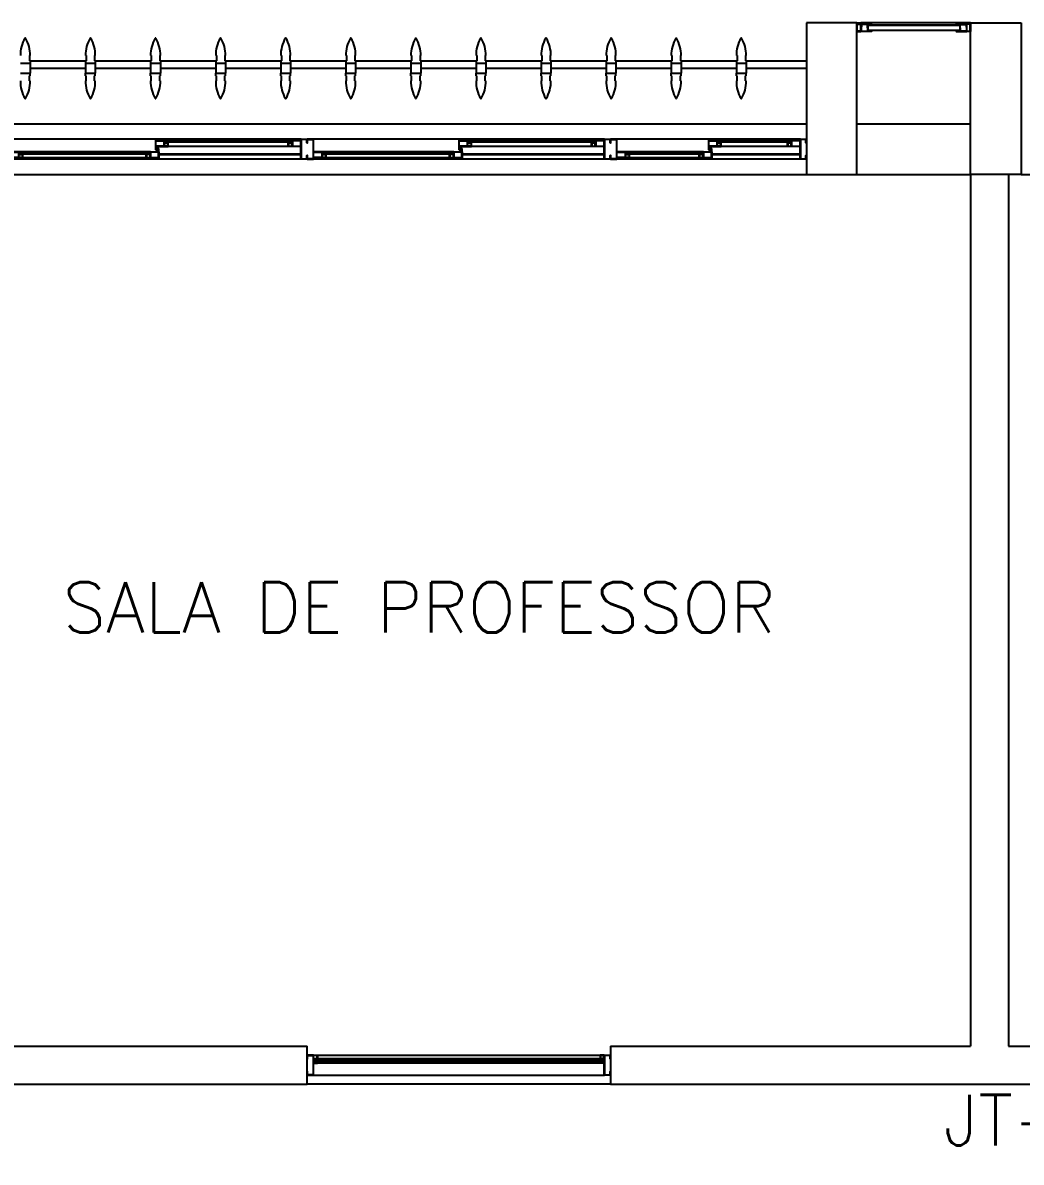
# Model space of a CAD drawing. Header units: millimetres. Extents: x 2686 to 2939, y 1294 to 1441.
# Drawn here: x 2763.171 to 2767.121, y 1434.066 to 1438.575 of the extents above; entities that cross this region are included whole.
import ezdxf

# ---------------------------------------------------------------- set-up
doc = ezdxf.new("R2010")
doc.units = ezdxf.units.MM
for name, color, linetype in [('AR-ALV', 2, 'Continuous'), ('AR-BRISES', 1, 'Continuous'), ('AR-ESQ', 1, 'Continuous'), ('AR-ESTC', 3, 'Continuous'), ('AR-PEITORIL', 1, 'Continuous'), ('BR-PAINEL', 1, 'Continuous'), ('BR-SUPORTE', 1, 'Continuous'), ('DT-ESQ-BAGUETE-C', 1, 'Continuous'), ('DT-ESQ-BAGUETE-V', 1, 'Continuous'), ('DT-ESQ-CHAPA DOBRADA-V', 1, 'Continuous'), ('DT-ESQ-MARCO-V', 1, 'Continuous'), ('DT-ESQ-PERFIL CADEIRA-C', 2, 'Continuous'), ('DT-ESQ-PERFIL CADEIRA-V', 2, 'Continuous'), ('DT-ESQ-PERFIL U SIMPLES-C', 2, 'Continuous'), ('DT-ESQ-PERFIL U-C', 2, 'Continuous'), ('DT-ESQ-PERFIL U-V', 1, 'Continuous'), ('DT-ESQ-VENEZIANA-C', 1, 'Continuous'), ('DT-ESQ-VENEZIANA-V', 1, 'Continuous'), ('DT-ESQ-VIDRO-C', 2, 'Continuous'), ('DT-TXTMOD', 1, 'Continuous'), ('ENDEREÇO', 2, 'Continuous'), ('TEXTO', 2, 'Continuous')]:
    doc.layers.add(name, color=color, linetype=linetype)
doc.styles.add('S10', font='simplex.shx', dxfattribs={"height": 0.1})
doc.styles.add('UNB-100', font='simplex.shx', dxfattribs={"height": 0.2})
doc.styles.add('UNB1-100', font='simplex.shx', dxfattribs={"height": 0.2})

# ---------------------------------------------------------------- blocks, each defined once
blk = doc.blocks.new('EF40-P')
at = {"layer": 'DT-ESQ-BAGUETE-C', "ltscale": 0.1}
for points in [[(0.4225, -0.08), (0.409, -0.08), (0.409, -0.0785), (0.422, -0.0785, 0.414214), (0.4225, -0.078), (0.4225, -0.067, 0.414214), (0.422, -0.0665), (0.409, -0.0665), (0.409, -0.065), (0.4225, -0.065, -0.414214), (0.424, -0.0665), (0.424, -0.0785, -0.414214)], [(0.7015, -0.08), (0.715, -0.08), (0.715, -0.0785), (0.702, -0.0785, -0.414214), (0.7015, -0.078), (0.7015, -0.067, -0.414214), (0.702, -0.0665), (0.715, -0.0665), (0.715, -0.065), (0.7015, -0.065, 0.414214), (0.7, -0.0665), (0.7, -0.0785, 0.414214)], [(1.41, -0.08), (1.3965, -0.08), (1.3965, -0.0785), (1.4095, -0.0785, 0.414214), (1.41, -0.078), (1.41, -0.067, 0.414214), (1.4095, -0.0665), (1.3965, -0.0665), (1.3965, -0.065), (1.41, -0.065, -0.414214), (1.4115, -0.0665), (1.4115, -0.0785, -0.414214)], [(1.9015, -0.08), (1.915, -0.08), (1.915, -0.0785), (1.902, -0.0785, -0.414214), (1.9015, -0.078), (1.9015, -0.067, -0.414214), (1.902, -0.0665), (1.915, -0.0665), (1.915, -0.065), (1.9015, -0.065, 0.414214), (1.9, -0.0665), (1.9, -0.0785, 0.414214)], [(2.61, -0.08), (2.5965, -0.08), (2.5965, -0.0785), (2.6095, -0.0785, 0.414214), (2.61, -0.078), (2.61, -0.067, 0.414214), (2.6095, -0.0665), (2.5965, -0.0665), (2.5965, -0.065), (2.61, -0.065, -0.414214), (2.6115, -0.0665), (2.6115, -0.0785, -0.414214)], [(3.1015, -0.08), (3.115, -0.08), (3.115, -0.0785), (3.102, -0.0785, -0.414214), (3.1015, -0.078), (3.1015, -0.067, -0.414214), (3.102, -0.0665), (3.115, -0.0665), (3.115, -0.065), (3.1015, -0.065, 0.414214), (3.1, -0.0665), (3.1, -0.0785, 0.414214)], [(0.0735, -0.125), (0.06, -0.125), (0.06, -0.1235), (0.073, -0.1235, 0.414214), (0.0735, -0.123), (0.0735, -0.112, 0.414214), (0.073, -0.1115), (0.06, -0.1115), (0.06, -0.11), (0.0735, -0.11, -0.414214), (0.075, -0.1115), (0.075, -0.1235, -0.414214)], [(0.339, -0.125), (0.3525, -0.125), (0.3525, -0.1235), (0.3395, -0.1235, -0.414214), (0.339, -0.123), (0.339, -0.112, -0.414214), (0.3395, -0.1115), (0.3525, -0.1115), (0.3525, -0.11), (0.339, -0.11, 0.414214), (0.3375, -0.1115), (0.3375, -0.1235, 0.414214)], [(0.8485, -0.125), (0.835, -0.125), (0.835, -0.1235), (0.848, -0.1235, 0.414214), (0.8485, -0.123), (0.8485, -0.112, 0.414214), (0.848, -0.1115), (0.835, -0.1115), (0.835, -0.11), (0.8485, -0.11, -0.414214), (0.85, -0.1115), (0.85, -0.1235, -0.414214)], [(1.3265, -0.125), (1.34, -0.125), (1.34, -0.1235), (1.327, -0.1235, -0.414214), (1.3265, -0.123), (1.3265, -0.112, -0.414214), (1.327, -0.1115), (1.34, -0.1115), (1.34, -0.11), (1.3265, -0.11, 0.414214), (1.325, -0.1115), (1.325, -0.1235, 0.414214)], [(2.0485, -0.125), (2.035, -0.125), (2.035, -0.1235), (2.048, -0.1235, 0.414214), (2.0485, -0.123), (2.0485, -0.112, 0.414214), (2.048, -0.1115), (2.035, -0.1115), (2.035, -0.11), (2.0485, -0.11, -0.414214), (2.05, -0.1115), (2.05, -0.1235, -0.414214)], [(2.5265, -0.125), (2.54, -0.125), (2.54, -0.1235), (2.527, -0.1235, -0.414214), (2.5265, -0.123), (2.5265, -0.112, -0.414214), (2.527, -0.1115), (2.54, -0.1115), (2.54, -0.11), (2.5265, -0.11, 0.414214), (2.525, -0.1115), (2.525, -0.1235, 0.414214)]]:
    blk.add_lwpolyline(points, format="xyb", close=True, dxfattribs=at)
at = {"layer": 'DT-ESQ-BAGUETE-V', "ltscale": 0.1}
for p, q in [((0.4225, -0.065), (0.7015, -0.065)), ((1.41, -0.065), (1.9015, -0.065)), ((2.61, -0.065), (3.1015, -0.065)), ((0.0735, -0.11), (0.339, -0.11)), ((0.8485, -0.11), (1.3265, -0.11)), ((2.0485, -0.11), (2.5265, -0.11))]:
    blk.add_line(p, q, dxfattribs=at)
at = {"layer": 'DT-ESQ-CHAPA DOBRADA-V', "ltscale": 0.1}
for p, q in [((0.025, -0.077), (0.374, -0.077)), ((0.025, -0.08), (0.374, -0.08)), ((0.8, -0.077), (1.3615, -0.077)), ((0.8, -0.08), (1.3615, -0.08)), ((2, -0.077), (2.5615, -0.077)), ((2, -0.08), (2.5615, -0.08))]:
    blk.add_line(p, q, dxfattribs=at)
at = {"layer": 'DT-ESQ-PERFIL CADEIRA-C', "ltscale": 0.1}
for p, q in [((0.376, -0.0885), (0.4225, -0.0885)), ((0.75, -0.0885), (0.7015, -0.0885)), ((1.3635, -0.0885), (1.41, -0.0885)), ((1.95, -0.0885), (1.9015, -0.0885)), ((2.5635, -0.0885), (2.61, -0.0885)), ((0.025, -0.1335), (0.0735, -0.1335)), ((0.3855, -0.1335), (0.339, -0.1335)), ((0.8, -0.1335), (0.8485, -0.1335)), ((1.373, -0.1335), (1.3265, -0.1335)), ((2, -0.1335), (2.0485, -0.1335)), ((2.573, -0.1335), (2.5265, -0.1335))]:
    blk.add_line(p, q, dxfattribs=at)
for points in [[(0.4225, -0.087, -1), (0.4225, -0.09), (0.376, -0.09, -0.414214), (0.374, -0.088), (0.374, -0.067, -0.414214), (0.376, -0.065), (0.4075, -0.065, -0.414214), (0.409, -0.0665), (0.409, -0.087)], [(0.409, -0.0885, -0.198913), (0.4079, -0.0881, -0.198913), (0.4075, -0.087), (0.4075, -0.067, 0.414214), (0.407, -0.0665), (0.376, -0.0665, 0.414214), (0.3755, -0.067), (0.3755, -0.088, 0.414214), (0.376, -0.0885)], [(0.7015, -0.09), (0.75, -0.09), (0.75, -0.0885), (0.715, -0.0885, 0.198912), (0.7161, -0.0881, 0.198913), (0.7165, -0.087), (0.7165, -0.067, -0.414214), (0.717, -0.0665), (0.75, -0.0665), (0.75, -0.065), (0.7165, -0.065, 0.414214), (0.715, -0.0665), (0.715, -0.0785), (0.715, -0.08), (0.715, -0.087), (0.7015, -0.087, 1)], [(1.41, -0.087, -1), (1.41, -0.09), (1.3635, -0.09, -0.414214), (1.3615, -0.088), (1.3615, -0.067, -0.414214), (1.3635, -0.065), (1.395, -0.065, -0.414214), (1.3965, -0.0665), (1.3965, -0.087)], [(1.3965, -0.0885, -0.198913), (1.3954, -0.0881, -0.198913), (1.395, -0.087), (1.395, -0.067, 0.414214), (1.3945, -0.0665), (1.3635, -0.0665, 0.414214), (1.363, -0.067), (1.363, -0.088, 0.414214), (1.3635, -0.0885)], [(1.9015, -0.09), (1.95, -0.09), (1.95, -0.0885), (1.915, -0.0885, 0.198912), (1.9161, -0.0881, 0.198913), (1.9165, -0.087), (1.9165, -0.067, -0.414214), (1.917, -0.0665), (1.95, -0.0665), (1.95, -0.065), (1.9165, -0.065, 0.414214), (1.915, -0.0665), (1.915, -0.0785), (1.915, -0.08), (1.915, -0.087), (1.9015, -0.087, 1)], [(2.61, -0.087, -1), (2.61, -0.09), (2.5635, -0.09, -0.414214), (2.5615, -0.088), (2.5615, -0.067, -0.414214), (2.5635, -0.065), (2.595, -0.065, -0.414214), (2.5965, -0.0665), (2.5965, -0.087)], [(2.5965, -0.0885, -0.198913), (2.5954, -0.0881, -0.198913), (2.595, -0.087), (2.595, -0.067, 0.414214), (2.5945, -0.0665), (2.5635, -0.0665, 0.414214), (2.563, -0.067), (2.563, -0.088, 0.414214), (2.5635, -0.0885)], [(3.1015, -0.09), (3.15, -0.09), (3.15, -0.0885), (3.115, -0.0885, 0.198912), (3.1161, -0.0881, 0.198913), (3.1165, -0.087), (3.1165, -0.067, -0.414214), (3.117, -0.0665), (3.15, -0.0665), (3.15, -0.065), (3.1165, -0.065, 0.414214), (3.115, -0.0665), (3.115, -0.0785), (3.115, -0.08), (3.115, -0.087), (3.1015, -0.087, 1)], [(0.0735, -0.135), (0.025, -0.135), (0.025, -0.1335), (0.06, -0.1335, -0.198912), (0.0589, -0.1331, -0.198913), (0.0585, -0.132), (0.0585, -0.112, 0.414214), (0.058, -0.1115), (0.025, -0.1115), (0.025, -0.11), (0.0585, -0.11, -0.414214), (0.06, -0.1115), (0.06, -0.1235), (0.06, -0.125), (0.06, -0.132), (0.0735, -0.132, -1)], [(0.339, -0.132, 1), (0.339, -0.135), (0.3855, -0.135, 0.414214), (0.3875, -0.133), (0.3875, -0.112, 0.414214), (0.3855, -0.11), (0.354, -0.11, 0.414214), (0.3525, -0.1115), (0.3525, -0.132)], [(0.3525, -0.1335, 0.198913), (0.3536, -0.1331, 0.198913), (0.354, -0.132), (0.354, -0.112, -0.414214), (0.3545, -0.1115), (0.3855, -0.1115, -0.414214), (0.386, -0.112), (0.386, -0.133, -0.414214), (0.3855, -0.1335)], [(0.8485, -0.135), (0.8, -0.135), (0.8, -0.1335), (0.835, -0.1335, -0.198912), (0.8339, -0.1331, -0.198913), (0.8335, -0.132), (0.8335, -0.112, 0.414214), (0.833, -0.1115), (0.8, -0.1115), (0.8, -0.11), (0.8335, -0.11, -0.414214), (0.835, -0.1115), (0.835, -0.1235), (0.835, -0.125), (0.835, -0.132), (0.8485, -0.132, -1)], [(1.3265, -0.132, 1), (1.3265, -0.135), (1.373, -0.135, 0.414214), (1.375, -0.133), (1.375, -0.112, 0.414214), (1.373, -0.11), (1.3415, -0.11, 0.414214), (1.34, -0.1115), (1.34, -0.132)], [(1.34, -0.1335, 0.198913), (1.3411, -0.1331, 0.198913), (1.3415, -0.132), (1.3415, -0.112, -0.414214), (1.342, -0.1115), (1.373, -0.1115, -0.414214), (1.3735, -0.112), (1.3735, -0.133, -0.414214), (1.373, -0.1335)], [(2.0485, -0.135), (2, -0.135), (2, -0.1335), (2.035, -0.1335, -0.198912), (2.0339, -0.1331, -0.198913), (2.0335, -0.132), (2.0335, -0.112, 0.414214), (2.033, -0.1115), (2, -0.1115), (2, -0.11), (2.0335, -0.11, -0.414214), (2.035, -0.1115), (2.035, -0.1235), (2.035, -0.125), (2.035, -0.132), (2.0485, -0.132, -1)], [(2.5265, -0.132, 1), (2.5265, -0.135), (2.573, -0.135, 0.414214), (2.575, -0.133), (2.575, -0.112, 0.414214), (2.573, -0.11), (2.5415, -0.11, 0.414214), (2.54, -0.1115), (2.54, -0.132)], [(2.54, -0.1335, 0.198913), (2.5411, -0.1331, 0.198913), (2.5415, -0.132), (2.5415, -0.112, -0.414214), (2.542, -0.1115), (2.573, -0.1115, -0.414214), (2.5735, -0.112), (2.5735, -0.133, -0.414214), (2.573, -0.1335)]]:
    blk.add_lwpolyline(points, format="xyb", close=True, dxfattribs=at)
at = {"layer": 'DT-ESQ-PERFIL CADEIRA-V', "ltscale": 0.1}
for p, q in [((0.4075, -0.09), (0.7015, -0.09)), ((1.395, -0.09), (1.9015, -0.09)), ((2.595, -0.09), (3.1015, -0.09)), ((0.0735, -0.135), (0.339, -0.135)), ((0.8485, -0.135), (1.3265, -0.135)), ((2.0485, -0.135), (2.5265, -0.135))]:
    blk.add_line(p, q, dxfattribs=at)
at = {"layer": 'DT-ESQ-PERFIL U SIMPLES-C', "ltscale": 0.1}
for points in [[(0.376, -0.102), (0.384, -0.102), (0.384, -0.1005), (0.376, -0.1005, -0.414214), (0.3755, -0.1), (0.3755, -0.092, -0.414214), (0.376, -0.0915), (0.384, -0.0915), (0.384, -0.09), (0.376, -0.09, 0.414214), (0.374, -0.092), (0.374, -0.1, 0.414214)], [(1.3635, -0.102), (1.3715, -0.102), (1.3715, -0.1005), (1.3635, -0.1005, -0.414214), (1.363, -0.1), (1.363, -0.092, -0.414214), (1.3635, -0.0915), (1.3715, -0.0915), (1.3715, -0.09), (1.3635, -0.09, 0.414214), (1.3615, -0.092), (1.3615, -0.1, 0.414214)], [(2.5635, -0.102), (2.5715, -0.102), (2.5715, -0.1005), (2.5635, -0.1005, -0.414214), (2.563, -0.1), (2.563, -0.092, -0.414214), (2.5635, -0.0915), (2.5715, -0.0915), (2.5715, -0.09), (2.5635, -0.09, 0.414214), (2.5615, -0.092), (2.5615, -0.1, 0.414214)], [(0.3855, -0.098), (0.3775, -0.098), (0.3775, -0.0995), (0.3855, -0.0995, -0.414214), (0.386, -0.1), (0.386, -0.108, -0.414214), (0.3855, -0.1085), (0.3775, -0.1085), (0.3775, -0.11), (0.3855, -0.11, 0.414214), (0.3875, -0.108), (0.3875, -0.1, 0.414214)], [(1.373, -0.098), (1.365, -0.098), (1.365, -0.0995), (1.373, -0.0995, -0.414214), (1.3735, -0.1), (1.3735, -0.108, -0.414214), (1.373, -0.1085), (1.365, -0.1085), (1.365, -0.11), (1.373, -0.11, 0.414214), (1.375, -0.108), (1.375, -0.1, 0.414214)], [(2.573, -0.098), (2.565, -0.098), (2.565, -0.0995), (2.573, -0.0995, -0.414214), (2.5735, -0.1), (2.5735, -0.108, -0.414214), (2.573, -0.1085), (2.565, -0.1085), (2.565, -0.11), (2.573, -0.11, 0.414214), (2.575, -0.108), (2.575, -0.1, 0.414214)]]:
    blk.add_lwpolyline(points, format="xyb", close=True, dxfattribs=at)
at = {"layer": 'DT-ESQ-PERFIL U-C', "ltscale": 0.1}
for points in [[(0, -0.0615, -0.414214), (0.0015, -0.06), (0.0235, -0.06, -0.414214), (0.025, -0.0615), (0.025, -0.1385, -0.414214), (0.0235, -0.14), (0.0015, -0.14, -0.414214), (0, -0.1385), (0, -0.125), (0.0015, -0.125), (0.0015, -0.138, 0.414214), (0.002, -0.1385), (0.023, -0.1385, 0.414214), (0.0235, -0.138), (0.0235, -0.062, 0.414214), (0.023, -0.0615), (0.002, -0.0615, 0.414214), (0.0015, -0.062), (0.0015, -0.075), (0, -0.075)], [(0.775, -0.0615, 0.414214), (0.7735, -0.06), (0.7515, -0.06, 0.414214), (0.75, -0.0615), (0.75, -0.1385, 0.414214), (0.7515, -0.14), (0.7735, -0.14, 0.414214), (0.775, -0.1385), (0.775, -0.125), (0.7735, -0.125), (0.7735, -0.138, -0.414214), (0.773, -0.1385), (0.752, -0.1385, -0.414214), (0.7515, -0.138), (0.7515, -0.062, -0.414214), (0.752, -0.0615), (0.773, -0.0615, -0.414214), (0.7735, -0.062), (0.7735, -0.075), (0.775, -0.075)], [(0.775, -0.0615, -0.414214), (0.7765, -0.06), (0.7985, -0.06, -0.414214), (0.8, -0.0615), (0.8, -0.1385, -0.414214), (0.7985, -0.14), (0.7765, -0.14, -0.414214), (0.775, -0.1385), (0.775, -0.125), (0.7765, -0.125), (0.7765, -0.138, 0.414214), (0.777, -0.1385), (0.798, -0.1385, 0.414214), (0.7985, -0.138), (0.7985, -0.062, 0.414214), (0.798, -0.0615), (0.777, -0.0615, 0.414214), (0.7765, -0.062), (0.7765, -0.075), (0.775, -0.075)], [(1.975, -0.0615, 0.414214), (1.9735, -0.06), (1.9515, -0.06, 0.414214), (1.95, -0.0615), (1.95, -0.1385, 0.414214), (1.9515, -0.14), (1.9735, -0.14, 0.414214), (1.975, -0.1385), (1.975, -0.125), (1.9735, -0.125), (1.9735, -0.138, -0.414214), (1.973, -0.1385), (1.952, -0.1385, -0.414214), (1.9515, -0.138), (1.9515, -0.062, -0.414214), (1.952, -0.0615), (1.973, -0.0615, -0.414214), (1.9735, -0.062), (1.9735, -0.075), (1.975, -0.075)], [(1.975, -0.0615, -0.414214), (1.9765, -0.06), (1.9985, -0.06, -0.414214), (2, -0.0615), (2, -0.1385, -0.414214), (1.9985, -0.14), (1.9765, -0.14, -0.414214), (1.975, -0.1385), (1.975, -0.125), (1.9765, -0.125), (1.9765, -0.138, 0.414214), (1.977, -0.1385), (1.998, -0.1385, 0.414214), (1.9985, -0.138), (1.9985, -0.062, 0.414214), (1.998, -0.0615), (1.977, -0.0615, 0.414214), (1.9765, -0.062), (1.9765, -0.075), (1.975, -0.075)]]:
    blk.add_lwpolyline(points, format="xyb", close=True, dxfattribs=at)
at = {"layer": 'DT-ESQ-PERFIL U-V', "ltscale": 0.1}
for p, q in [((0.0235, -0.06), (0.7515, -0.06)), ((0.7985, -0.06), (1.9515, -0.06)), ((1.9985, -0.06), (3.1515, -0.06)), ((0.0235, -0.14), (0.7515, -0.14)), ((0.7985, -0.14), (1.9515, -0.14)), ((1.9985, -0.14), (3.1515, -0.14))]:
    blk.add_line(p, q, dxfattribs=at)
at = {"layer": 'DT-ESQ-VIDRO-C', "ltscale": 0.1}
for points in [[(0.7125, -0.085), (0.7125, -0.082), (0.4115, -0.082), (0.4115, -0.085)], [(1.9125, -0.085), (1.9125, -0.082), (1.399, -0.082), (1.399, -0.085)], [(3.1125, -0.085), (3.1125, -0.082), (2.599, -0.082), (2.599, -0.085)], [(0.063, -0.13), (0.063, -0.127), (0.3495, -0.127), (0.3495, -0.13)], [(0.838, -0.13), (0.838, -0.127), (1.337, -0.127), (1.337, -0.13)], [(2.038, -0.13), (2.038, -0.127), (2.537, -0.127), (2.537, -0.13)]]:
    blk.add_lwpolyline(points, close=True, dxfattribs=at)
at = {"layer": 'DT-TXTMOD', "ltscale": 0.1, "style": 'S10', "flags": 3}
for tag, p in [('M01', (0.025, -0.28)), ('M02', (0.3253, -0.28)), ('M03', (0.627, -0.28)), ('M04', (0.9288, -0.28)), ('M05', (1.2306, -0.28)), ('M06', (1.5323, -0.28)), ('M07', (1.8341, -0.28)), ('M08', (2.1359, -0.28)), ('M09', (2.4376, -0.28)), ('M10', (2.7394, -0.28)), ('M11', (3.0412, -0.28)), ('M12', (3.3429, -0.28)), ('M13', (3.6447, -0.28)), ('M14', (3.9464, -0.28)), ('M15', (4.2482, -0.28)), ('M16', (4.55, -0.28)), ('M17', (4.8517, -0.28))]:
    blk.add_attdef(tag, p, '', height=0.1, dxfattribs=at)
blk = doc.blocks.new('EF05-P')
at = {"layer": 'DT-ESQ-BAGUETE-C', "ltscale": 0.1}
for points in [[(0.039, -0.05), (0.0255, -0.05), (0.0255, -0.0485), (0.039, -0.0485), (0.039, -0.0365), (0.0255, -0.0365), (0.0255, -0.035), (0.039, -0.035, -0.414214), (0.0405, -0.0365), (0.0405, -0.0485, -0.414214)], [(1.161, -0.05), (1.1745, -0.05), (1.1745, -0.0485), (1.161, -0.0485), (1.161, -0.0365), (1.1745, -0.0365), (1.1745, -0.035), (1.161, -0.035, 0.414214), (1.1595, -0.0365), (1.1595, -0.0485, 0.414214)]]:
    blk.add_lwpolyline(points, format="xyb", close=True, dxfattribs=at)
at = {"layer": 'DT-ESQ-BAGUETE-V', "ltscale": 0.1}
blk.add_line((1.161, -0.05), (0.039, -0.05), dxfattribs=at)
at = {"layer": 'DT-ESQ-CHAPA DOBRADA-V', "ltscale": 0.1}
blk.add_line((1.16, -0.067), (0.04, -0.067), dxfattribs=at)
at = {"layer": 'DT-ESQ-MARCO-V', "ltscale": 0.1}
for p, q in [((0.0235, -0.035), (1.1765, -0.035)), ((0.0235, -0.115), (1.1765, -0.115))]:
    blk.add_line(p, q, dxfattribs=at)
at = {"layer": 'DT-ESQ-PERFIL U-C', "ltscale": 0.1}
for points in [[(0.025, -0.0655), (0.025, -0.0655, 0.414214), (0.0235, -0.067), (0.0235, -0.1135), (0.0015, -0.1135), (0.0015, -0.1), (0, -0.1), (0, -0.1135, 0.414214), (0.0015, -0.115), (0.0235, -0.115, 0.414214), (0.025, -0.1135), (0.025, -0.067), (0.04, -0.067, 1), (0.04, -0.064), (0.025, -0.064), (0.025, -0.0365, 0.414214), (0.0235, -0.035), (0.0015, -0.035, 0.414214), (0, -0.0365), (0, -0.05), (0.0015, -0.05), (0.0015, -0.0365), (0.0235, -0.0365), (0.0235, -0.064, 0.414214), (0.025, -0.0655), (0.04, -0.0655)], [(1.175, -0.0655), (1.175, -0.0655, -0.414214), (1.1765, -0.067), (1.1765, -0.1135), (1.1985, -0.1135), (1.1985, -0.1), (1.2, -0.1), (1.2, -0.1135, -0.414214), (1.1985, -0.115), (1.1765, -0.115, -0.414214), (1.175, -0.1135), (1.175, -0.067), (1.16, -0.067, -1), (1.16, -0.064), (1.175, -0.064), (1.175, -0.0365, -0.414214), (1.1765, -0.035), (1.1985, -0.035, -0.414214), (1.2, -0.0365), (1.2, -0.05), (1.1985, -0.05), (1.1985, -0.0365), (1.1765, -0.0365), (1.1765, -0.064, -0.414214), (1.175, -0.0655), (1.16, -0.0655)]]:
    blk.add_lwpolyline(points, format="xyb", dxfattribs=at)
at = {"layer": 'DT-ESQ-VIDRO-C', "ltscale": 0.1}
blk.add_lwpolyline([(0.027, -0.062), (0.027, -0.052), (1.173, -0.052), (1.173, -0.062)], close=True, dxfattribs=at)
at = {"layer": 'DT-TXTMOD', "ltscale": 0.1, "style": 'S10', "flags": 3}
blk.add_attdef('EF05', (0.05, 0), '', height=0.1, dxfattribs=at)
blk = doc.blocks.new('BR-MODULO8')
at = {"layer": 'BR-PAINEL'}
for p, q in [((-3.1092, 0.24), (-3.0708, 0.24)), ((-3.0733, 0.27), (-3.0733, 0.25)), ((-3.0708, 0.27), (-3.0733, 0.27)), ((-3.0708, 0.25), (-3.0733, 0.25)), ((-3.0708, 0.25), (-3.0708, 0.24)), ((-3.0708, 0.24), (-3.0708, 0.2)), ((-2.8517, 0.27), (-2.8492, 0.27)), ((-2.8517, 0.25), (-2.8517, 0.24)), ((-2.8517, 0.25), (-2.8492, 0.25)), ((-2.8517, 0.24), (-2.8133, 0.24)), ((-2.8517, 0.24), (-2.8517, 0.2)), ((-2.8492, 0.27), (-2.8492, 0.25)), ((-2.8158, 0.27), (-2.8158, 0.25)), ((-2.8133, 0.27), (-2.8158, 0.27)), ((-2.8133, 0.25), (-2.8158, 0.25)), ((-2.8133, 0.25), (-2.8133, 0.24)), ((-2.8133, 0.24), (-2.8133, 0.2)), ((-2.5942, 0.27), (-2.5917, 0.27)), ((-2.5942, 0.25), (-2.5942, 0.24)), ((-2.5942, 0.25), (-2.5917, 0.25)), ((-2.5942, 0.24), (-2.5558, 0.24)), ((-2.5942, 0.24), (-2.5942, 0.2)), ((-2.5917, 0.27), (-2.5917, 0.25)), ((-2.5583, 0.27), (-2.5583, 0.25)), ((-2.5558, 0.27), (-2.5583, 0.27)), ((-2.5558, 0.25), (-2.5583, 0.25)), ((-2.5558, 0.25), (-2.5558, 0.24)), ((-2.5558, 0.24), (-2.5558, 0.2)), ((-2.3367, 0.27), (-2.3342, 0.27)), ((-2.3367, 0.25), (-2.3367, 0.24)), ((-2.3367, 0.25), (-2.3342, 0.25)), ((-2.3367, 0.24), (-2.2983, 0.24)), ((-2.3367, 0.24), (-2.3367, 0.2)), ((-2.3342, 0.27), (-2.3342, 0.25)), ((-2.3008, 0.27), (-2.3008, 0.25)), ((-2.2983, 0.27), (-2.3008, 0.27)), ((-2.2983, 0.25), (-2.3008, 0.25)), ((-2.2983, 0.25), (-2.2983, 0.24)), ((-2.2983, 0.24), (-2.2983, 0.2)), ((-2.0792, 0.27), (-2.0767, 0.27)), ((-2.0792, 0.25), (-2.0792, 0.24)), ((-2.0792, 0.25), (-2.0767, 0.25)), ((-2.0792, 0.24), (-2.0408, 0.24)), ((-2.0792, 0.24), (-2.0792, 0.2)), ((-2.0767, 0.27), (-2.0767, 0.25)), ((-2.0433, 0.27), (-2.0433, 0.25)), ((-2.0408, 0.27), (-2.0433, 0.27)), ((-2.0408, 0.25), (-2.0433, 0.25)), ((-2.0408, 0.25), (-2.0408, 0.24)), ((-2.0408, 0.24), (-2.0408, 0.2)), ((-1.8217, 0.27), (-1.8192, 0.27)), ((-1.8217, 0.25), (-1.8217, 0.24)), ((-1.8217, 0.25), (-1.8192, 0.25)), ((-1.8217, 0.24), (-1.7833, 0.24)), ((-1.8217, 0.24), (-1.8217, 0.2)), ((-1.8192, 0.27), (-1.8192, 0.25)), ((-1.7858, 0.27), (-1.7858, 0.25)), ((-1.7833, 0.27), (-1.7858, 0.27)), ((-1.7833, 0.25), (-1.7858, 0.25)), ((-1.7833, 0.25), (-1.7833, 0.24)), ((-1.7833, 0.24), (-1.7833, 0.2)), ((-1.5642, 0.27), (-1.5617, 0.27)), ((-1.5642, 0.25), (-1.5642, 0.24)), ((-1.5642, 0.25), (-1.5617, 0.25)), ((-1.5642, 0.24), (-1.5258, 0.24)), ((-1.5642, 0.24), (-1.5642, 0.2)), ((-1.5617, 0.27), (-1.5617, 0.25)), ((-1.5283, 0.27), (-1.5283, 0.25)), ((-1.5258, 0.27), (-1.5283, 0.27)), ((-1.5258, 0.25), (-1.5283, 0.25)), ((-1.5258, 0.25), (-1.5258, 0.24)), ((-1.5258, 0.24), (-1.5258, 0.2)), ((-1.3067, 0.27), (-1.3042, 0.27)), ((-1.3067, 0.25), (-1.3067, 0.24)), ((-1.3067, 0.25), (-1.3042, 0.25)), ((-1.3067, 0.24), (-1.2683, 0.24)), ((-1.3067, 0.24), (-1.3067, 0.2)), ((-1.3042, 0.27), (-1.3042, 0.25)), ((-1.2708, 0.27), (-1.2708, 0.25)), ((-1.2683, 0.27), (-1.2708, 0.27)), ((-1.2683, 0.25), (-1.2708, 0.25)), ((-1.2683, 0.25), (-1.2683, 0.24)), ((-1.2683, 0.24), (-1.2683, 0.2)), ((-1.0492, 0.27), (-1.0467, 0.27)), ((-1.0492, 0.25), (-1.0492, 0.24)), ((-1.0492, 0.25), (-1.0467, 0.25)), ((-1.0492, 0.24), (-1.0108, 0.24)), ((-1.0492, 0.24), (-1.0492, 0.2)), ((-1.0467, 0.27), (-1.0467, 0.25)), ((-1.0133, 0.27), (-1.0133, 0.25)), ((-1.0108, 0.27), (-1.0133, 0.27)), ((-1.0108, 0.25), (-1.0133, 0.25)), ((-1.0108, 0.25), (-1.0108, 0.24)), ((-1.0108, 0.24), (-1.0108, 0.2)), ((-0.7917, 0.27), (-0.7892, 0.27)), ((-0.7917, 0.25), (-0.7917, 0.24)), ((-0.7917, 0.25), (-0.7892, 0.25)), ((-0.7917, 0.24), (-0.7533, 0.24)), ((-0.7917, 0.24), (-0.7917, 0.2)), ((-0.7892, 0.27), (-0.7892, 0.25)), ((-0.7558, 0.27), (-0.7558, 0.25)), ((-0.7533, 0.27), (-0.7558, 0.27)), ((-0.7533, 0.25), (-0.7558, 0.25)), ((-0.7533, 0.25), (-0.7533, 0.24)), ((-0.7533, 0.24), (-0.7533, 0.2)), ((-0.5342, 0.27), (-0.5317, 0.27)), ((-0.5342, 0.25), (-0.5317, 0.25)), ((-0.5342, 0.25), (-0.5342, 0.24)), ((-0.5342, 0.24), (-0.5342, 0.2)), ((-0.5342, 0.24), (-0.4958, 0.24)), ((-0.5317, 0.27), (-0.5317, 0.25)), ((-0.4958, 0.27), (-0.4983, 0.27)), ((-0.4983, 0.27), (-0.4983, 0.25)), ((-0.4958, 0.25), (-0.4983, 0.25)), ((-0.4958, 0.25), (-0.4958, 0.24)), ((-0.4958, 0.24), (-0.4958, 0.2)), ((-0.2767, 0.27), (-0.2742, 0.27)), ((-0.2767, 0.25), (-0.2767, 0.24)), ((-0.2767, 0.25), (-0.2742, 0.25)), ((-0.2767, 0.24), (-0.2383, 0.24)), ((-0.2767, 0.24), (-0.2767, 0.2)), ((-0.2742, 0.27), (-0.2742, 0.25)), ((-0.2408, 0.27), (-0.2408, 0.25)), ((-0.2383, 0.27), (-0.2408, 0.27)), ((-0.2383, 0.25), (-0.2408, 0.25)), ((-0.2383, 0.25), (-0.2383, 0.24)), ((-0.2383, 0.24), (-0.2383, 0.2)), ((-3.1092, 0.2), (-3.0708, 0.2)), ((-3.0708, 0.19), (-3.0733, 0.19)), ((-3.0733, 0.17), (-3.0733, 0.19)), ((-3.0708, 0.19), (-3.0708, 0.2)), ((-2.8517, 0.2), (-2.8133, 0.2)), ((-2.8517, 0.19), (-2.8517, 0.2)), ((-2.8517, 0.19), (-2.8492, 0.19)), ((-2.8492, 0.17), (-2.8492, 0.19)), ((-2.8133, 0.19), (-2.8158, 0.19)), ((-2.8158, 0.17), (-2.8158, 0.19)), ((-2.8133, 0.19), (-2.8133, 0.2)), ((-2.5942, 0.2), (-2.5558, 0.2)), ((-2.5942, 0.19), (-2.5942, 0.2)), ((-2.5942, 0.19), (-2.5917, 0.19)), ((-2.5917, 0.17), (-2.5917, 0.19)), ((-2.5558, 0.19), (-2.5583, 0.19)), ((-2.5583, 0.17), (-2.5583, 0.19)), ((-2.5558, 0.19), (-2.5558, 0.2)), ((-2.3367, 0.2), (-2.2983, 0.2)), ((-2.3367, 0.19), (-2.3367, 0.2)), ((-2.3367, 0.19), (-2.3342, 0.19)), ((-2.3342, 0.17), (-2.3342, 0.19)), ((-2.2983, 0.19), (-2.3008, 0.19)), ((-2.3008, 0.17), (-2.3008, 0.19)), ((-2.2983, 0.19), (-2.2983, 0.2)), ((-2.0792, 0.2), (-2.0408, 0.2)), ((-2.0792, 0.19), (-2.0792, 0.2)), ((-2.0792, 0.19), (-2.0767, 0.19)), ((-2.0767, 0.17), (-2.0767, 0.19)), ((-2.0408, 0.19), (-2.0433, 0.19)), ((-2.0433, 0.17), (-2.0433, 0.19)), ((-2.0408, 0.19), (-2.0408, 0.2)), ((-1.8217, 0.2), (-1.7833, 0.2)), ((-1.8217, 0.19), (-1.8217, 0.2)), ((-1.8217, 0.19), (-1.8192, 0.19)), ((-1.8192, 0.17), (-1.8192, 0.19)), ((-1.7833, 0.19), (-1.7858, 0.19)), ((-1.7858, 0.17), (-1.7858, 0.19)), ((-1.7833, 0.19), (-1.7833, 0.2)), ((-1.5642, 0.2), (-1.5258, 0.2)), ((-1.5642, 0.19), (-1.5642, 0.2)), ((-1.5642, 0.19), (-1.5617, 0.19)), ((-1.5617, 0.17), (-1.5617, 0.19)), ((-1.5258, 0.19), (-1.5283, 0.19)), ((-1.5283, 0.17), (-1.5283, 0.19)), ((-1.5258, 0.19), (-1.5258, 0.2)), ((-1.3067, 0.2), (-1.2683, 0.2)), ((-1.3067, 0.19), (-1.3067, 0.2)), ((-1.3067, 0.19), (-1.3042, 0.19)), ((-1.3042, 0.17), (-1.3042, 0.19)), ((-1.2683, 0.19), (-1.2708, 0.19)), ((-1.2708, 0.17), (-1.2708, 0.19)), ((-1.2683, 0.19), (-1.2683, 0.2)), ((-1.0492, 0.2), (-1.0108, 0.2)), ((-1.0492, 0.19), (-1.0492, 0.2)), ((-1.0492, 0.19), (-1.0467, 0.19)), ((-1.0467, 0.17), (-1.0467, 0.19)), ((-1.0108, 0.19), (-1.0133, 0.19)), ((-1.0133, 0.17), (-1.0133, 0.19)), ((-1.0108, 0.19), (-1.0108, 0.2)), ((-0.7917, 0.2), (-0.7533, 0.2)), ((-0.7917, 0.19), (-0.7917, 0.2)), ((-0.7917, 0.19), (-0.7892, 0.19)), ((-0.7892, 0.17), (-0.7892, 0.19)), ((-0.7533, 0.19), (-0.7558, 0.19)), ((-0.7558, 0.17), (-0.7558, 0.19)), ((-0.7533, 0.19), (-0.7533, 0.2)), ((-0.5342, 0.19), (-0.5342, 0.2)), ((-0.5342, 0.2), (-0.4958, 0.2)), ((-0.5342, 0.19), (-0.5317, 0.19)), ((-0.5317, 0.17), (-0.5317, 0.19)), ((-0.4983, 0.17), (-0.4983, 0.19)), ((-0.4958, 0.19), (-0.4983, 0.19)), ((-0.4958, 0.19), (-0.4958, 0.2)), ((-0.2767, 0.2), (-0.2383, 0.2)), ((-0.2767, 0.19), (-0.2767, 0.2)), ((-0.2767, 0.19), (-0.2742, 0.19)), ((-0.2742, 0.17), (-0.2742, 0.19)), ((-0.2383, 0.19), (-0.2408, 0.19)), ((-0.2408, 0.17), (-0.2408, 0.19)), ((-0.2383, 0.19), (-0.2383, 0.2)), ((-3.0708, 0.17), (-3.0733, 0.17)), ((-2.8517, 0.17), (-2.8492, 0.17)), ((-2.8133, 0.17), (-2.8158, 0.17)), ((-2.5942, 0.17), (-2.5917, 0.17)), ((-2.5558, 0.17), (-2.5583, 0.17)), ((-2.3367, 0.17), (-2.3342, 0.17)), ((-2.2983, 0.17), (-2.3008, 0.17)), ((-2.0792, 0.17), (-2.0767, 0.17)), ((-2.0408, 0.17), (-2.0433, 0.17)), ((-1.8217, 0.17), (-1.8192, 0.17)), ((-1.7833, 0.17), (-1.7858, 0.17)), ((-1.5642, 0.17), (-1.5617, 0.17)), ((-1.5258, 0.17), (-1.5283, 0.17)), ((-1.3067, 0.17), (-1.3042, 0.17)), ((-1.2683, 0.17), (-1.2708, 0.17)), ((-1.0492, 0.17), (-1.0467, 0.17)), ((-1.0108, 0.17), (-1.0133, 0.17)), ((-0.7917, 0.17), (-0.7892, 0.17)), ((-0.7533, 0.17), (-0.7558, 0.17)), ((-0.5342, 0.17), (-0.5317, 0.17)), ((-0.4958, 0.17), (-0.4983, 0.17)), ((-0.2767, 0.17), (-0.2742, 0.17)), ((-0.2383, 0.17), (-0.2408, 0.17))]:
    blk.add_line(p, q, dxfattribs=at)
for centre, radius, start, end in [((-2.9842, 0.2739), 0.1251, 148.4721, 181.772), ((-3.09, 0.3387), 0.001, 37.1012, 142.8988), ((-3.1958, 0.2739), 0.1251, 358.228, 31.5279), ((-2.7267, 0.2739), 0.1251, 148.4721, 181.772), ((-2.8325, 0.3387), 0.001, 37.1012, 142.8988), ((-2.9383, 0.2739), 0.1251, 358.228, 31.5279), ((-2.4692, 0.2739), 0.1251, 148.4721, 181.772), ((-2.575, 0.3387), 0.001, 37.1012, 142.8988), ((-2.6808, 0.2739), 0.1251, 358.228, 31.5279), ((-2.2117, 0.2739), 0.1251, 148.4721, 181.772), ((-2.3175, 0.3387), 0.001, 37.1012, 142.8988), ((-2.4233, 0.2739), 0.1251, 358.228, 31.5279), ((-1.9542, 0.2739), 0.1251, 148.4721, 181.772), ((-2.06, 0.3387), 0.001, 37.1012, 142.8988), ((-2.1658, 0.2739), 0.1251, 358.228, 31.5279), ((-1.6967, 0.2739), 0.1251, 148.4721, 181.772), ((-1.8025, 0.3387), 0.001, 37.1012, 142.8988), ((-1.9083, 0.2739), 0.1251, 358.228, 31.5279), ((-1.4392, 0.2739), 0.1251, 148.4721, 181.772), ((-1.545, 0.3387), 0.001, 37.1012, 142.8988), ((-1.6508, 0.2739), 0.1251, 358.228, 31.5279), ((-1.1817, 0.2739), 0.1251, 148.4721, 181.772), ((-1.2875, 0.3387), 0.001, 37.1012, 142.8988), ((-1.3933, 0.2739), 0.1251, 358.228, 31.5279), ((-0.9242, 0.2739), 0.1251, 148.4721, 181.772), ((-1.03, 0.3387), 0.001, 37.1012, 142.8988), ((-1.1358, 0.2739), 0.1251, 358.228, 31.5279), ((-0.6667, 0.2739), 0.1251, 148.4721, 181.772), ((-0.7725, 0.3387), 0.001, 37.1012, 142.8988), ((-0.8783, 0.2739), 0.1251, 358.228, 31.5279), ((-0.4092, 0.2739), 0.1251, 148.4721, 181.772), ((-0.515, 0.3387), 0.001, 37.1012, 142.8988), ((-0.6208, 0.2739), 0.1251, 358.228, 31.5279), ((-0.1517, 0.2739), 0.1251, 148.4721, 181.772), ((-0.2575, 0.3387), 0.001, 37.1012, 142.8988), ((-0.3633, 0.2739), 0.1251, 358.228, 31.5279), ((-2.9842, 0.1661), 0.1251, 178.228, 211.5279), ((-3.1958, 0.1661), 0.1251, 328.4721, 1.772), ((-2.7267, 0.1661), 0.1251, 178.228, 211.5279), ((-2.9383, 0.1661), 0.1251, 328.4721, 1.772), ((-2.4692, 0.1661), 0.1251, 178.228, 211.5279), ((-2.6808, 0.1661), 0.1251, 328.4721, 1.772), ((-2.2117, 0.1661), 0.1251, 178.228, 211.5279), ((-2.4233, 0.1661), 0.1251, 328.4721, 1.772), ((-1.9542, 0.1661), 0.1251, 178.228, 211.5279), ((-2.1658, 0.1661), 0.1251, 328.4721, 1.772), ((-1.6967, 0.1661), 0.1251, 178.228, 211.5279), ((-1.9083, 0.1661), 0.1251, 328.4721, 1.772), ((-1.4392, 0.1661), 0.1251, 178.228, 211.5279), ((-1.6508, 0.1661), 0.1251, 328.4721, 1.772), ((-1.1817, 0.1661), 0.1251, 178.228, 211.5279), ((-1.3933, 0.1661), 0.1251, 328.4721, 1.772), ((-0.9242, 0.1661), 0.1251, 178.228, 211.5279), ((-1.1358, 0.1661), 0.1251, 328.4721, 1.772), ((-0.6667, 0.1661), 0.1251, 178.228, 211.5279), ((-0.8783, 0.1661), 0.1251, 328.4721, 1.772), ((-0.4092, 0.1661), 0.1251, 178.228, 211.5279), ((-0.6208, 0.1661), 0.1251, 328.4721, 1.772), ((-0.1517, 0.1661), 0.1251, 178.228, 211.5279), ((-0.3633, 0.1661), 0.1251, 328.4721, 1.772), ((-3.09, 0.1013), 0.001, 217.1012, 322.8988), ((-2.8325, 0.1013), 0.001, 217.1012, 322.8988), ((-2.575, 0.1013), 0.001, 217.1012, 322.8988), ((-2.3175, 0.1013), 0.001, 217.1012, 322.8988), ((-2.06, 0.1013), 0.001, 217.1012, 322.8988), ((-1.8025, 0.1013), 0.001, 217.1012, 322.8988), ((-1.545, 0.1013), 0.001, 217.1012, 322.8988), ((-1.2875, 0.1013), 0.001, 217.1012, 322.8988), ((-1.03, 0.1013), 0.001, 217.1012, 322.8988), ((-0.7725, 0.1013), 0.001, 217.1012, 322.8988), ((-0.515, 0.1013), 0.001, 217.1012, 322.8988), ((-0.2575, 0.1013), 0.001, 217.1012, 322.8988)]:
    blk.add_arc(centre, radius, start, end, dxfattribs=at)
at = {"layer": 'BR-SUPORTE'}
for p, q in [((-3.0708, 0.25), (-2.8492, 0.25)), ((-2.8133, 0.25), (-2.5917, 0.25)), ((-2.5558, 0.25), (-2.3342, 0.25)), ((-2.2983, 0.25), (-2.0767, 0.25)), ((-2.0408, 0.25), (-1.8192, 0.25)), ((-1.7833, 0.25), (-1.5617, 0.25)), ((-1.5258, 0.25), (-1.3042, 0.25)), ((-1.2683, 0.25), (-1.0467, 0.25)), ((-1.0108, 0.25), (-0.7892, 0.25)), ((-0.7533, 0.25), (-0.5317, 0.25)), ((-0.4958, 0.25), (-0.2742, 0.25)), ((-0.2383, 0.25), (0, 0.25)), ((-3.0708, 0.22), (-2.8517, 0.22)), ((-2.8133, 0.22), (-2.5942, 0.22)), ((-2.5558, 0.22), (-2.3367, 0.22)), ((-2.2983, 0.22), (-2.0792, 0.22)), ((-2.0408, 0.22), (-1.8217, 0.22)), ((-1.7833, 0.22), (-1.5642, 0.22)), ((-1.5258, 0.22), (-1.3067, 0.22)), ((-1.2683, 0.22), (-1.0492, 0.22)), ((-1.0108, 0.22), (-0.7917, 0.22)), ((-0.7533, 0.22), (-0.5342, 0.22)), ((-0.4958, 0.22), (-0.2767, 0.22)), ((-0.2383, 0.22), (0, 0.22))]:
    blk.add_line(p, q, dxfattribs=at)
blk = doc.blocks.new('EF01C-P')
at = {"layer": 'DT-ESQ-BAGUETE-C', "ltscale": 0.1}
for points in [[(0.0015, 0.035), (0.015, 0.035), (0.015, 0.0335), (0.0015, 0.0335), (0.0015, 0.005), (0.015, 0.005), (0.015, 0.0035), (0.0015, 0.0035, -0.414214), (0, 0.005), (0, 0.0335, -0.414214)], [(0.4485, 0.035), (0.435, 0.035), (0.435, 0.0335), (0.4485, 0.0335), (0.4485, 0.005), (0.435, 0.005), (0.435, 0.0035), (0.4485, 0.0035, 0.414214), (0.45, 0.005), (0.45, 0.0335, 0.414214)]]:
    blk.add_lwpolyline(points, format="xyb", close=True, dxfattribs=at)
at = {"layer": 'DT-ESQ-PERFIL CADEIRA-C', "ltscale": 0.1}
for points in [[(0.01, 0.0015), (0.01, 0.003), (0.0015, 0.003, 1), (0.0015, 0), (0.015, 0, 0.414214), (0.0165, 0.0015), (0.0165, 0.0335), (0.043, 0.0335)], [(0.043, 0.0065), (0.018, 0.0065), (0.018, 0.0165), (0.0165, 0.0165), (0.0165, 0.0065, 0.414214), (0.018, 0.005), (0.043, 0.005), (0.0565, 0.005, 1), (0.0565, 0.008), (0.043, 0.008), (0.043, 0.02), (0.043, 0.032), (0.0565, 0.032, 1), (0.0565, 0.035), (0.043, 0.035), (0.0165, 0.035, 0.414214), (0.015, 0.0335), (0.015, 0.0015), (0.0015, 0.0015)], [(0.0415, 0.02), (0.0415, 0.032, -0.414214), (0.043, 0.0335), (0.0565, 0.0335)], [(0.0415, 0.02), (0.0415, 0.008, 0.414214), (0.043, 0.0065), (0.0565, 0.0065)], [(0.407, 0.0065), (0.432, 0.0065), (0.432, 0.0165), (0.4335, 0.0165), (0.4335, 0.0065, -0.414214), (0.432, 0.005), (0.407, 0.005), (0.3935, 0.005, -1), (0.3935, 0.008), (0.407, 0.008), (0.407, 0.02), (0.407, 0.032), (0.3935, 0.032, -1), (0.3935, 0.035), (0.407, 0.035), (0.4335, 0.035, -0.414214), (0.435, 0.0335), (0.435, 0.0015), (0.4485, 0.0015)], [(0.4085, 0.02), (0.4085, 0.032, 0.414214), (0.407, 0.0335), (0.3935, 0.0335)], [(0.4085, 0.02), (0.4085, 0.008, -0.414214), (0.407, 0.0065), (0.3935, 0.0065)], [(0.44, 0.0015), (0.44, 0.003), (0.4485, 0.003, -1), (0.4485, 0), (0.435, 0, -0.414214), (0.4335, 0.0015), (0.4335, 0.0335), (0.407, 0.0335)]]:
    blk.add_lwpolyline(points, format="xyb", dxfattribs=at)
at = {"layer": 'DT-ESQ-PERFIL CADEIRA-V', "ltscale": 0.1}
blk.add_line((0.015, 0), (0.435, 0), dxfattribs=at)
at = {"layer": 'DT-ESQ-VENEZIANA-C', "ltscale": 0.1}
for p, q in [((0.043, 0.0105), (0.407, 0.0105)), ((0.043, 0.009), (0.407, 0.009))]:
    blk.add_line(p, q, dxfattribs=at)
at = {"layer": 'DT-ESQ-VENEZIANA-V', "ltscale": 0.1}
blk.add_line((0.043, 0.031), (0.407, 0.031), dxfattribs=at)
at = {"layer": 'DT-TXTMOD', "ltscale": 0.1, "style": 'S10', "flags": 3}
blk.add_attdef('EF01C', (0.0208, -0.14), '', height=0.1, dxfattribs=at)

msp = doc.modelspace()

# ---------------------------------------------------------------- linework, layer by layer
at = {"layer": 'AR-ALV'}
for p, q in [((2766.4707, 1438.1749), (2766.9207, 1438.1749)), ((2766.4707, 1437.9749), (2766.9207, 1437.9749)), ((2766.9207, 1437.9749), (2766.9207, 1434.5249)), ((2767.0707, 1437.9749), (2767.0707, 1434.5249)), ((2762.9207, 1434.5249), (2764.2957, 1434.5249)), ((2764.2957, 1434.3749), (2764.2957, 1434.5249)), ((2765.4957, 1434.5249), (2765.4957, 1434.3749)), ((2765.4957, 1434.5249), (2766.9207, 1434.5249)), ((2767.0707, 1434.5249), (2767.1707, 1434.5249)), ((2762.9207, 1434.3749), (2764.2957, 1434.3749)), ((2765.4957, 1434.3749), (2767.1707, 1434.3749))]:
    msp.add_line(p, q, dxfattribs=at)
at = {"layer": 'AR-ESTC'}
for p, q in [((2766.4707, 1438.5749), (2766.2707, 1438.5749)), ((2766.2707, 1438.5749), (2766.2707, 1437.9749)), ((2766.4707, 1437.9749), (2766.4707, 1438.5749)), ((2766.9207, 1438.5749), (2767.1207, 1438.5749)), ((2766.9207, 1437.9749), (2766.9207, 1438.5749)), ((2767.1207, 1438.5749), (2767.1207, 1437.9749)), ((2766.2707, 1437.9749), (2766.4707, 1437.9749)), ((2767.1207, 1437.9749), (2766.9207, 1437.9749))]:
    msp.add_line(p, q, dxfattribs=at)
at = {"layer": 'AR-PEITORIL'}
for p, q in [((2761.1207, 1438.1749), (2766.2707, 1438.1749)), ((2761.1207, 1437.9749), (2766.2707, 1437.9749)), ((2767.1207, 1437.9749), (2772.2707, 1437.9749)), ((2765.4957, 1434.3749), (2764.2957, 1434.3749))]:
    msp.add_line(p, q, dxfattribs=at)

# ---------------------------------------------------------------- block references
at = {"layer": 'AR-BRISES'}
msp.add_blockref('BR-MODULO8', (2766.2707, 1438.1749), dxfattribs=at)
at = {"layer": 'AR-ESQ', "rotation": 180}
for name, p in [('EF01C-P', (2766.9207, 1438.5749)), ('EF40-P', (2766.2707, 1437.9749))]:
    msp.add_blockref(name, p, dxfattribs=at)
at = {"layer": 'AR-ESQ'}
msp.add_blockref('EF05-P', (2764.2957, 1434.5249), dxfattribs=at)

# ---------------------------------------------------------------- texts
at = {"layer": 'ENDEREÇO', "style": 'UNB1-100'}
msp.add_text('JT-27/11', height=0.2, dxfattribs=at).set_placement((2766.8139, 1434.1326))
at = {"layer": 'TEXTO', "style": 'UNB-100'}
msp.add_text('SALA DE PROFESSOR', height=0.2, dxfattribs=at).set_placement((2763.3287, 1436.1617))

doc.saveas('drawing.dxf')
